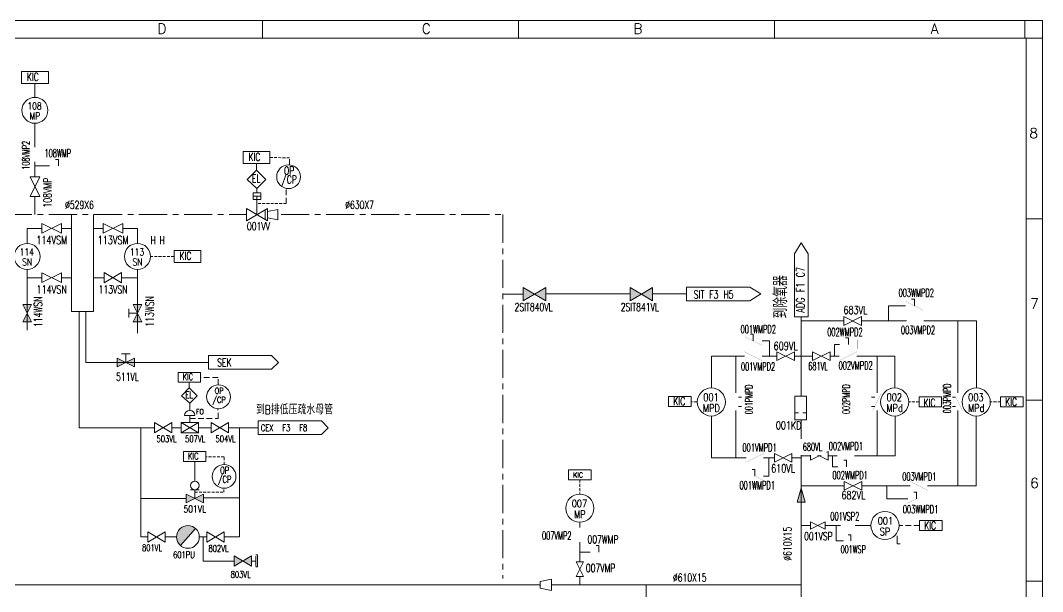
# Model space of a CAD drawing. Extents: x 1625 to 2548, y -928 to -269.
# Drawn here: x 2093.9 to 2547.6, y -522.4 to -268.9 of the extents above; entities that cross this region are included whole.
import ezdxf
from ezdxf.enums import TextEntityAlignment as Align

# ---------------------------------------------------------------- set-up
doc = ezdxf.new("R2010")
doc.units = 0
doc.header["$LTSCALE"] = 5
doc.header["$MEASUREMENT"] = 0
for name, pattern in [('CENTERX2', [4, 2.5, -0.5, 0.5, -0.5]), ('DASHED', [0.75, 0.5, -0.25]), ('DASHED2', [0.375, 0.25, -0.125]), ('HIDDEN', [7, 5, -2])]:
    doc.linetypes.add(name, pattern=pattern)
doc.layers.get('0').update_dxf_attribs({"linetype": 'CONTINUOUS'})
for name, color, linetype in [('1', 1, 'CONTINUOUS'), ('INSTRUMENT', 7, 'CONTINUOUS'), ('newlayer', 7, 'CONTINUOUS')]:
    doc.layers.add(name, color=color, linetype=linetype)
doc.layers.add('TEXT', color=7, linetype='CONTINUOUS', lineweight=13)
doc.styles.add('HZ', font='txt', dxfattribs={"width": 0.73, "bigfont": 'hztxt'})
doc.styles.add('ROMANS', font='romans', dxfattribs={"width": 0.8, "height": 3, "bigfont": 'hztxt'})
doc.styles.get("Standard").update_dxf_attribs({"font": 'txt', "bigfont": 'hztxt'})
doc.styles.add('设备编号文字', font='txt.shx', dxfattribs={"height": 1.6, "bigfont": 'hztxt.shx'})
doc.styles.add('阀门标注文字', font='txt.shx', dxfattribs={"width": 0.8, "height": 2, "bigfont": 'hztxt.shx'})

# ---------------------------------------------------------------- blocks, each defined once
blk = doc.blocks.new('传感器')
blk.add_circle((0, 3), 3)
at = {"style": '设备编号文字', "width": 0.8, "flags": 1}
blk.add_attdef('INVISIBLE', text='', height=1.6, dxfattribs=at).set_placement((-0.08, 6.35), align=Align.CENTER)
at = {"style": '设备编号文字', "width": 0.8}
for tag, p in [('VISIBLE', (-0.08, 3.2)), ('TYPE', (0, 0.9))]:
    blk.add_attdef(tag, text='', height=1.6, dxfattribs=at).set_placement(p, align=Align.CENTER)
blk = doc.blocks.new('隔离阀')
for p, q in [((5, -1.25), (0, 1.25)), ((0, -1.25), (5, 1.25)), ((0, 1.25), (0, -1.25)), ((5, 1.25), (5, -1.25))]:
    blk.add_line(p, q)
at = {"style": '阀门标注文字', "width": 0.8}
blk.add_attdef('VISIBLE', text='', height=2, dxfattribs=at).set_placement((2.5, -3), align=Align.MIDDLE)
at = {"style": '阀门标注文字', "width": 0.8, "flags": 1}
blk.add_attdef('INVISIBLE', text='', height=2, dxfattribs=at).set_placement((2.5, -5), align=Align.TOP_CENTER)
blk = doc.blocks.new('JP018')
blk.add_lwpolyline([(0, 3), (0, -3), (28, -3), (31, 0), (28, 3)], close=True)
blk = doc.blocks.new('电动隔离阀_关')
h = blk.add_hatch(color=256)
h.paths.add_polyline_path([(0, 1.25), (0, -1.25), (2.5, 0)])
h.paths.add_polyline_path([(5, 1.25), (2.5, 0), (5, -1.25)])
for p, q in [((0, -1.25), (5, 1.25)), ((5, -1.25), (0, 1.25)), ((0, 1.25), (0, -1.25)), ((1.25, 2.5), (3.75, 2.5)), ((2.5, 0), (2.5, 2.5)), ((5, 1.25), (5, -1.25))]:
    blk.add_line(p, q)
blk.add_circle((2.5, 3.75), 1.25)
at = {"flags": 2}
blk.add_attdef('M', text='', height=1.56, dxfattribs=at).set_placement((2.5, 3.75), align=Align.MIDDLE_CENTER)
at = {"style": '阀门标注文字', "width": 0.8}
blk.add_attdef('VISIBLE', text='', height=2, dxfattribs=at).set_placement((2.5, -3), align=Align.MIDDLE)
at = {"style": '阀门标注文字', "width": 0.8, "flags": 1}
blk.add_attdef('INVISIBLE', text='', height=2, dxfattribs=at).set_placement((2.5, -5), align=Align.TOP_CENTER)

msp = doc.modelspace()

# ---------------------------------------------------------------- hatches: boundary and pattern name
at = {"lineweight": 13}
h = msp.add_hatch(color=0, dxfattribs=at)
h.dxf.hatch_style = 1
h.paths.add_polyline_path([(1786.74, -495.02), (1786.74, -499.64), (1790.59, -497.33)])
h.paths.add_polyline_path([(1794.44, -495.02), (1790.59, -497.33), (1794.44, -499.64)])
h.paths.add_polyline_path([(1824.57, -495.02), (1824.57, -499.64), (1828.42, -497.33)])
h.paths.add_polyline_path([(1832.27, -495.02), (1828.42, -497.33), (1832.27, -499.64)])
h.paths.add_polyline_path([(2317, -393.45), (2317, -387.44), (2322, -390.44)])
h.paths.add_polyline_path([(2322, -390.44), (2327.01, -387.44), (2327.01, -393.45)])
h.paths.add_polyline_path([(2364.48, -387.44), (2369.48, -390.44), (2364.48, -393.45)])
h.paths.add_polyline_path([(2369.48, -390.44), (2374.49, -393.45), (2374.49, -387.44)])
h = msp.add_hatch(color=0, dxfattribs=at)
h.paths.add_polyline_path([(2098.81, -395.09), (2094.96, -395.09), (2096.89, -398.94)])
h.paths.add_polyline_path([(2096.89, -398.94), (2094.96, -402.79), (2098.81, -402.79)])
h = msp.add_hatch(color=0, dxfattribs=at)
h.paths.add_polyline_path([(2147.73, -395.09), (2143.88, -395.09), (2145.81, -398.94)])
h.paths.add_polyline_path([(2145.81, -398.94), (2143.88, -402.79), (2147.73, -402.79)])
h = msp.add_hatch(color=0, dxfattribs=at)
h.paths.add_polyline_path([(2147.79, -395.09), (2143.94, -395.09), (2145.86, -398.94)])
h.paths.add_polyline_path([(2145.86, -398.94), (2143.94, -402.79), (2147.79, -402.79)])
h = msp.add_hatch(color=0, dxfattribs=at)
h.paths.add_polyline_path([(2136.83, -418.8), (2136.83, -422.65), (2140.68, -420.72)])
h.paths.add_polyline_path([(2140.68, -420.72), (2144.53, -422.65), (2144.53, -418.8)])
h = msp.add_hatch(color=0, dxfattribs=at)
h.paths.add_polyline_path([(2440.48, -476.55), (2440.48, -482.79), (2442.2, -482.79)])
h.paths.add_polyline_path([(2440.48, -476.55), (2440.48, -476.55), (2438.71, -482.79), (2440.48, -482.79)])
msp.add_hatch(color=0, dxfattribs=at).paths.add_polyline_path([(2164.9, -501.97, -1), (2171.58, -494.46)])
h = msp.add_hatch(color=0, dxfattribs=at)
h.paths.add_polyline_path([(2188.77, -506.58), (2192.62, -508.89), (2188.77, -511.2)])
h.paths.add_polyline_path([(2192.62, -508.89), (2196.47, -506.58), (2196.47, -511.2)])

# ---------------------------------------------------------------- linework, layer by layer
at = {"color": 0, "lineweight": 13}
for p, q in [((2539.68, -276.82), (2539.68, -268.95)), ((2539.68, -276.82), (1632.93, -276.82)), ((2539.68, -276.82), (2547.56, -276.82)), ((2540.32, -920.75), (2540.32, -276.82)), ((2100.29, -303.08), (2100.29, -296.92)), ((2100.3, -325.26), (2100.3, -314.6)), ((2106.81, -333.55), (2100.28, -333.55)), ((2100.3, -338.42), (2100.3, -331.77)), ((2198.65, -335.41), (2198.65, -332.47)), ((2102.46, -338.42), (2098.13, -338.42)), ((2198.87, -345.52), (2198.87, -343.51)), ((2102.46, -347.08), (2098.13, -347.08)), ((2100.3, -347.08), (2100.3, -355.14)), ((2197.19, -347), (2200.55, -347)), ((2198.87, -347), (2198.87, -348.48)), ((2145.81, -379.45), (2145.81, -407.79)), ((2364.48, -387.44), (2369.48, -390.44)), ((2369.48, -390.44), (2374.49, -387.44)), ((2308.03, -390.41), (2317, -390.41)), ((2327.01, -390.33), (2334.71, -390.33)), ((2334.71, -390.33), (2364.48, -390.33)), ((2374.49, -390.33), (2389.59, -390.33)), ((2098.81, -395.09), (2094.96, -395.09)), ((2094.96, -402.79), (2098.81, -395.09)), ((2094.96, -395.09), (2098.81, -402.79)), ((2122.92, -398.08), (2122.92, -420.72)), ((2142.01, -397.02), (2142.01, -400.87)), ((2145.86, -398.94), (2142.01, -398.94)), ((2147.73, -395.09), (2143.88, -395.09)), ((2143.88, -402.79), (2147.73, -395.09)), ((2143.94, -395.09), (2147.79, -402.79)), ((2143.94, -402.79), (2147.79, -395.09)), ((2147.79, -395.09), (2143.94, -395.09)), ((2098.81, -402.79), (2094.96, -402.79)), ((2147.79, -402.79), (2143.94, -402.79)), ((2440.46, -435.76), (2440.46, -400.57)), ((2494.93, -402.32), (2518.28, -402.32)), ((2510.01, -434.28), (2510.01, -402.32)), ((2518.28, -402.32), (2518.28, -432.05)), ((2440.46, -421.93), (2440.46, -411.92)), ((2138.75, -416.87), (2142.6, -416.87)), ((2140.68, -420.72), (2140.68, -416.87)), ((2122.92, -420.72), (2177.32, -420.72)), ((2136.83, -422.65), (2144.53, -418.8)), ((2144.53, -422.65), (2136.83, -418.8)), ((2136.83, -418.8), (2136.83, -422.65)), ((2144.53, -418.8), (2144.53, -422.65)), ((2411.49, -434.28), (2411.49, -417.98)), ((2423.05, -417.98), (2429.61, -417.98)), ((2465.14, -417.98), (2481.92, -417.98)), ((2474.1, -434.28), (2474.1, -417.98)), ((2413.89, -436.11), (2412.53, -436.11)), ((2471.7, -436.11), (2473.06, -436.11)), ((2507.61, -436.11), (2508.97, -436.11)), ((2411.49, -442.09), (2411.49, -463.09)), ((2413.89, -440.26), (2412.53, -440.26)), ((2471.7, -440.26), (2473.06, -440.26)), ((2474.1, -442.09), (2474.1, -462.23)), ((2507.61, -440.26), (2508.97, -440.26)), ((2510.01, -442.09), (2510.01, -475.51)), ((2153.38, -449.74), (2120, -449.74)), ((2147.32, -498.21), (2147.32, -449.74)), ((2452.34, -462.23), (2456.35, -462.23)), ((2464.16, -462.23), (2482.08, -462.23)), ((2171.25, -473.43), (2171.25, -464.75)), ((2423.74, -463.09), (2428.53, -463.09)), ((2488.73, -475.51), (2467.3, -475.51)), ((2440.48, -476.54), (2438.71, -482.79)), ((2442.2, -482.79), (2440.48, -476.55)), ((2438.71, -482.79), (2442.2, -482.79)), ((2171.58, -494.46), (2164.9, -501.97)), ((2342.17, -493.97), (2342.17, -491.68)), ((2444.62, -494.75), (2451.13, -491.5)), ((2451.13, -494.75), (2444.62, -491.5)), ((2444.62, -491.5), (2444.62, -494.75)), ((2451.13, -491.5), (2451.13, -494.75)), ((2464.42, -493.12), (2471.38, -493.12)), ((2150.46, -498.21), (2147.32, -498.21)), ((2158.16, -498.21), (2163.22, -498.21)), ((2173.27, -498.21), (2176.57, -498.21)), ((2174.92, -498.21), (2174.92, -508.9)), ((2184.27, -498.21), (2191.1, -498.21)), ((2342.17, -509.25), (2342.17, -500.47)), ((2342.17, -504.94), (2346.71, -504.94)), ((2174.92, -508.9), (2188.77, -508.89)), ((2196.47, -508.89), (2198.42, -508.89)), ((2342.17, -515.75), (2342.17, -519.43)), ((1968.28, -519.43), (2324.55, -519.43)), ((2329.55, -519.43), (2440.46, -519.43)), ((2371.67, -582.9), (2371.67, -519.43)), ((2440.46, -519.43), (2440.46, -530.21))]:
    msp.add_line(p, q, dxfattribs=at)
at = {"color": 1, "lineweight": 13}
for p, q in [((2110.71, -330.6), (2109.48, -330.6)), ((2110.71, -333.55), (2110.71, -330.6)), ((2490.66, -392.7), (2489.43, -392.7)), ((2490.66, -395.66), (2490.66, -392.7)), ((2419.17, -408.22), (2417.94, -408.22)), ((2419.17, -411.18), (2419.17, -408.22)), ((2461.36, -409.81), (2460.14, -409.81)), ((2461.36, -412.77), (2461.36, -409.81)), ((2460.6, -464.11), (2459.37, -464.11)), ((2460.6, -467.07), (2460.6, -464.11)), ((2419.84, -468.26), (2418.61, -468.26)), ((2419.84, -471.21), (2419.84, -468.26)), ((2491.66, -478.3), (2490.43, -478.3)), ((2491.66, -481.26), (2491.66, -478.3)), ((2462.4, -497.32), (2461.28, -497.32)), ((2462.4, -499.94), (2462.4, -497.32)), ((2350.62, -501.98), (2349.39, -501.98)), ((2350.62, -504.94), (2350.62, -501.98))]:
    msp.add_line(p, q, dxfattribs=at)
at = {"color": 0, "linetype": 'DASHED2', "lineweight": 13}
for p, q in [((2204.63, -329.81), (2213.25, -329.89)), ((2211.86, -350.19), (2198.87, -350.19)), ((2162.07, -373.67), (2151.58, -373.67)), ((2393.99, -438.22), (2391.71, -438.22)), ((2492.72, -438.29), (2488.16, -438.29)), ((2528.93, -438.29), (2524.37, -438.29)), ((2184.28, -462.61), (2176.23, -462.61)), ((2184.28, -466.04), (2184.28, -462.61)), ((2342.17, -472.81), (2342.17, -479.18)), ((2171.27, -478.38), (2184.12, -478.38)), ((2184.12, -478.38), (2184.12, -476.58))]:
    msp.add_line(p, q, dxfattribs=at)
at = {"color": 0, "linetype": 'DASHED', "lineweight": 13}
for p, q in [((2213.25, -333.05), (2213.25, -329.89)), ((2211.86, -350.19), (2211.86, -343.48)), ((2181.6, -427.39), (2173.82, -427.36)), ((2181.6, -430.73), (2181.6, -427.39)), ((2181.6, -445.62), (2181.56, -441.26)), ((2169.02, -445.62), (2181.6, -445.62)), ((2492.98, -493.12), (2483.87, -493.12))]:
    msp.add_line(p, q, dxfattribs=at)
at = {"lineweight": 13}
for p, q in [((2486.75, -395.66), (2479.16, -395.66)), ((2479.16, -395.66), (2479.16, -402.32)), ((2426.33, -411.18), (2423.07, -411.18)), ((2426.33, -417.98), (2426.33, -411.18)), ((2455.28, -417.98), (2455.28, -412.77)), ((2455.28, -412.77), (2457.46, -412.77)), ((2454.35, -467.07), (2454.35, -462.23)), ((2426.06, -471.21), (2426.06, -463.09)), ((2456.7, -467.07), (2454.35, -467.07)), ((2423.75, -471.21), (2426.06, -471.21)), ((2478.42, -481.26), (2478.42, -475.51)), ((2487.75, -481.26), (2478.42, -481.26)), ((2455.89, -499.94), (2455.89, -493.12)), ((2459.15, -499.94), (2455.89, -499.94))]:
    msp.add_line(p, q, dxfattribs=at)
at = {"color": 0, "lineweight": 13}
for points in [[(2201.29, -276.82), (2201.29, -268.95)], [(2314.92, -276.82), (2314.92, -268.95)], [(2428.54, -276.82), (2428.54, -268.95)], [(2539.68, -276.82), (1633.17, -276.82)], [(2540.32, -920.75), (2540.32, -277.5)], [(2547.56, -357.01), (2540.32, -357.01)], [(2547.56, -437.45), (2540.32, -437.45)], [(2547.56, -517.89), (2540.32, -517.89)]]:
    msp.add_lwpolyline(points, dxfattribs=at)
for points in [[(2094.31, -296.92), (2106.27, -296.92), (2106.27, -291.61), (2094.31, -291.61)], [(2192.68, -332.47), (2204.63, -332.47), (2204.63, -327.16), (2192.68, -327.16)], [(2197.19, -348.48), (2200.55, -348.48), (2200.55, -345.52), (2197.19, -345.52)], [(2162.07, -376.33), (2174.02, -376.33), (2174.02, -371.02), (2162.07, -371.02)], [(2381.56, -440.23), (2391.52, -440.23), (2391.52, -435.81), (2381.56, -435.81)], [(2492.72, -440.5), (2502.67, -440.5), (2502.67, -436.08), (2492.72, -436.08)], [(2528.93, -440.5), (2538.88, -440.5), (2538.88, -436.08), (2528.93, -436.08)], [(2166.28, -464.75), (2176.23, -464.75), (2176.23, -460.33), (2166.28, -460.33)], [(2337.19, -472.81), (2347.15, -472.81), (2347.15, -468.38), (2337.19, -468.38)], [(2492.98, -495.33), (2502.93, -495.33), (2502.93, -490.91), (2492.98, -490.91)]]:
    msp.add_lwpolyline(points, close=True, dxfattribs=at)
at = {"color": 0, "lineweight": 13, "const_width": 0.01}
for points in [[(2098.58, -325.26), (2101.84, -325.26), (2098.58, -331.77), (2101.84, -331.77), (2098.58, -325.26)], [(2494.93, -400.37), (2487.12, -404.27), (2487.12, -400.37), (2494.93, -404.27), (2494.93, -400.37)], [(2423.05, -416.03), (2415.24, -419.93), (2415.24, -416.03), (2423.05, -419.93), (2423.05, -416.03)], [(2465.14, -416.03), (2457.33, -419.93), (2457.33, -416.03), (2465.14, -419.93), (2465.14, -416.03)], [(2413.44, -434.28), (2409.54, -442.09), (2413.44, -442.09), (2409.54, -434.28), (2413.44, -434.28)], [(2476.05, -434.28), (2472.15, -442.09), (2476.05, -442.09), (2472.15, -434.28), (2476.05, -434.28)], [(2511.96, -434.28), (2508.06, -442.09), (2511.96, -442.09), (2508.06, -434.28), (2511.96, -434.28)], [(2423.74, -461.14), (2415.93, -465.04), (2415.93, -461.14), (2423.74, -465.04), (2423.74, -461.14)], [(2464.16, -460.28), (2456.35, -464.19), (2456.35, -460.28), (2464.16, -464.19), (2464.16, -460.28)], [(2496.54, -473.56), (2488.73, -477.46), (2488.73, -473.56), (2496.54, -477.46), (2496.54, -473.56)], [(2340.54, -493.97), (2343.8, -493.97), (2340.54, -500.47), (2343.8, -500.47), (2340.54, -493.97)], [(2464.42, -491.5), (2457.92, -494.75), (2457.92, -491.5), (2464.42, -494.75), (2464.42, -491.5)]]:
    msp.add_lwpolyline(points, dxfattribs=at)
at = {"color": 1, "lineweight": 13, "const_width": 0.01}
for points in [[(2114.61, -331.6), (2106.81, -335.5), (2106.81, -331.6), (2114.61, -335.5), (2114.61, -331.6)], [(2494.56, -393.71), (2486.75, -397.61), (2486.75, -393.71), (2494.56, -397.61), (2494.56, -393.71)], [(2423.07, -409.23), (2415.27, -413.13), (2415.27, -409.23), (2423.07, -413.13), (2423.07, -409.23)], [(2465.27, -410.82), (2457.46, -414.72), (2457.46, -410.82), (2465.27, -414.72), (2465.27, -410.82)], [(2464.51, -465.11), (2456.7, -469.02), (2456.7, -465.11), (2464.51, -469.02), (2464.51, -465.11)], [(2423.75, -469.26), (2415.94, -473.17), (2415.94, -469.26), (2423.75, -473.17), (2423.75, -469.26)], [(2495.56, -479.3), (2487.75, -483.21), (2487.75, -479.3), (2495.56, -483.21), (2495.56, -479.3)], [(2465.66, -498.31), (2465.66, -501.57), (2459.15, -498.31), (2459.15, -501.57), (2465.66, -498.31)], [(2354.52, -502.98), (2346.71, -506.89), (2346.71, -502.98), (2354.52, -506.89), (2354.52, -502.98)]]:
    msp.add_lwpolyline(points, dxfattribs=at)
at = {"color": 0, "lineweight": 13}
msp.add_circle((2168.24, -498.21), 5.02, dxfattribs=at)
at = {"layer": '1', "color": 0, "lineweight": 13}
msp.add_line((2547.56, -268.95), (1625.29, -268.95), dxfattribs=at)
msp.add_lwpolyline([(2547.56, -927.95), (2547.56, -268.95)], dxfattribs=at)
at = {"layer": 'INSTRUMENT', "color": 0, "lineweight": 13}
for points in [[(2187.08, -435.99, 1), (2176.53, -435.99, 1)], [(2189.55, -471.32, 1), (2179.01, -471.32, 1)]]:
    msp.add_lwpolyline(points, format="xyb", close=True, dxfattribs=at)
at = {"layer": 'newlayer', "color": 0, "linetype": 'ByBlock', "lineweight": 13}
for p, q in [((2198.42, -506.17), (2199.03, -506.17)), ((2198.42, -506.66), (2198.42, -511.11)), ((2199.03, -506.17), (2199.03, -511.46)), ((2199.03, -511.46), (2198.38, -511.46))]:
    msp.add_line(p, q, dxfattribs=at)
at = {"layer": 'TEXT', "color": 0, "lineweight": 13}
for p, q in [((2098.13, -347.08), (2102.46, -338.42)), ((2098.13, -338.42), (2102.46, -347.08)), ((2198.87, -348.48), (2198.87, -355.14)), ((2202.57, -352.92), (2202.57, -357.36)), ((2116.48, -398.08), (2116.48, -355.14)), ((2126.27, -355.14), (2126.27, -398.08)), ((2096.89, -361.23), (2103.43, -361.23)), ((2096.89, -367.93), (2096.89, -361.23)), ((2112.09, -361.23), (2116.48, -361.23)), ((2130.66, -361.23), (2126.27, -361.23)), ((2145.86, -361.23), (2139.32, -361.23)), ((2145.86, -367.93), (2145.86, -361.23)), ((2096.89, -379.46), (2096.89, -406.39)), ((2096.89, -383.15), (2103.43, -383.15)), ((2112.09, -383.15), (2116.48, -383.15)), ((2131.02, -383.15), (2126.27, -383.15)), ((2145.81, -383.15), (2138.72, -383.15)), ((2126.27, -398.08), (2116.48, -398.08)), ((2120, -398.08), (2120, -449.74)), ((2440.46, -402.33), (2459.4, -402.33)), ((2463.28, -402.32), (2463.32, -402.32)), ((2467.21, -402.32), (2487.12, -402.32)), ((2467.21, -402.32), (2476.99, -402.32)), ((2400.55, -417.98), (2415.24, -417.98)), ((2400.55, -417.98), (2400.55, -432.05)), ((2437.42, -417.98), (2440.46, -417.98)), ((2445.42, -417.98), (2440.46, -417.98)), ((2457.33, -417.98), (2453.23, -417.98)), ((2481.92, -417.98), (2481.92, -432.05)), ((2168.84, -432.02), (2168.84, -429.57)), ((2400.55, -429.58), (2400.55, -432.05)), ((2481.92, -429.58), (2481.92, -432.05)), ((2518.28, -429.74), (2518.28, -432.2)), ((2169.02, -438.81), (2169.02, -442.04)), ((2437.55, -435.76), (2437.55, -446.16)), ((2442.74, -435.76), (2437.55, -435.76)), ((2442.74, -446.16), (2442.74, -435.76)), ((2166.71, -444.35), (2171.33, -444.35)), ((2169.02, -444.35), (2169.02, -447.43)), ((2400.55, -444.54), (2400.55, -463.09)), ((2439.17, -443.17), (2437.55, -443.17)), ((2442.74, -443.17), (2441.12, -443.17)), ((2482.08, -444.54), (2482.08, -462.23)), ((2518.13, -444.54), (2518.13, -475.51)), ((2518.13, -444.54), (2518.13, -449.38)), ((2172.87, -447.43), (2165.17, -447.43)), ((2437.55, -446.16), (2442.74, -446.16)), ((2440.46, -519.43), (2440.46, -446.16)), ((2172.87, -452.05), (2165.17, -452.05)), ((2444.53, -462.27), (2440.46, -462.27)), ((2400.55, -463.09), (2415.93, -463.09)), ((2436.33, -463.09), (2440.46, -463.09)), ((2184.12, -468.92), (2184.12, -469.88)), ((2459.5, -475.51), (2440.46, -475.51)), ((2518.13, -475.51), (2496.54, -475.51)), ((2175.12, -480.8), (2191.1, -480.8)), ((2147.32, -481.13), (2167.42, -481.13)), ((2444.62, -493.12), (2440.46, -493.12)), ((2457.92, -493.12), (2451.13, -493.12))]:
    msp.add_line(p, q, dxfattribs=at)
at = {"layer": 'TEXT', "color": 0, "linetype": 'HIDDEN', "lineweight": 13}
msp.add_line((2161.08, -449.74), (2165.17, -449.74), dxfattribs=at)
at = {"layer": 'TEXT', "color": 0, "lineweight": 13}
for points in [[(2202.81, -339.57), (2198.87, -343.51), (2194.5, -339.57), (2198.65, -335.41)], [(2194.25, -357.91), (2194.25, -352.37), (2203.49, -357.91), (2203.49, -352.37)], [(2208.11, -357.45), (2208.11, -352.83), (2203.49, -353.75), (2203.49, -356.52)], [(2138.72, -380.84), (2138.72, -385.46), (2131.02, -380.84), (2131.02, -385.46)], [(2317, -393.45), (2317, -387.44), (2327.01, -393.45), (2327.01, -387.44)], [(2163.86, -429.57), (2173.82, -429.57), (2173.82, -425.14), (2163.86, -425.14)], [(2172.3, -435.53), (2169.02, -438.81), (2165.37, -435.53), (2168.84, -432.06)], [(2161.08, -447.43), (2161.08, -452.05), (2153.38, -447.43), (2153.38, -452.05)], [(2172.87, -447.43), (2172.87, -452.05), (2165.17, -447.43), (2165.17, -452.05)], [(2186.23, -447.43), (2186.23, -452.05), (2178.53, -447.43), (2178.53, -452.05)], [(2158.16, -495.9), (2158.16, -500.52), (2150.46, -495.9), (2150.46, -500.52)], [(2184.27, -495.9), (2184.27, -500.52), (2176.57, -495.9), (2176.57, -500.52)], [(2196.47, -506.58), (2196.47, -511.2), (2188.77, -506.58), (2188.77, -511.2)], [(2329.55, -521.93), (2329.55, -516.93), (2324.55, -517.93), (2324.55, -520.93)]]:
    msp.add_lwpolyline(points, close=True, dxfattribs=at)
msp.add_lwpolyline([(2218.17, -338.31, 1), (2207.63, -338.31, 1)], format="xyb", close=True, dxfattribs=at)
at = {"layer": 'TEXT', "color": 0, "linetype": 'CENTERX2', "lineweight": 13}
for points in [[(2046.49, -355.14), (2194.25, -355.14)], [(2209.54, -355.14), (2308.03, -355.14), (2308.03, -516.63)]]:
    msp.add_lwpolyline(points, dxfattribs=at)
at = {"layer": 'TEXT', "color": 0, "lineweight": 13}
for points in [[(2440.46, -367.66), (2437.45, -372.51), (2437.45, -400.57), (2443.47, -400.57), (2443.47, -372.51), (2440.46, -367.66)], [(2369.48, -390.44), (2364.48, -393.45), (2364.48, -387.44)], [(2369.48, -390.44), (2374.49, -393.45), (2374.49, -387.44)], [(2422.47, -390.33), (2417.63, -387.32), (2389.59, -387.32), (2389.59, -393.33), (2417.63, -393.33), (2422.47, -390.33)], [(2191.1, -498.21), (2191.1, -449.74)]]:
    msp.add_lwpolyline(points, dxfattribs=at)
at = {"layer": 'TEXT', "color": 0, "linetype": 'HIDDEN', "lineweight": 13}
for points in [[(2172.87, -449.74), (2178.53, -449.74)], [(2186.23, -449.74), (2199.41, -449.74)]]:
    msp.add_lwpolyline(points, dxfattribs=at)
at = {"layer": 'TEXT', "color": 0, "lineweight": 13}
msp.add_arc((2169.02, -444.35), 2.31, 0, 180, dxfattribs=at)

# ---------------------------------------------------------------- block references
for p, xscale, yscale, zscale, values in [((2100.3, -314.61), 1.921919999992009, 1.921919999998252, 1.92192, {'VISIBLE': '108', 'TYPE': 'MP'}), ((2096.84, -379.46), 1.921919999992009, 1.921919999998252, 1.92192, {'VISIBLE': '114', 'TYPE': 'SN'}), ((2145.81, -379.46), 1.921919999992009, 1.921919999998252, 1.92192, {'VISIBLE': '113', 'TYPE': 'SN'}), ((2400.55, -444.54), 2.082079999991344, 2.082079999998107, 2.08208, {'VISIBLE': '001', 'TYPE': 'MPD'}), ((2481.92, -444.54), 2.082079999991344, 2.082079999998107, 2.08208, {'VISIBLE': '002', 'TYPE': 'MPd'}), ((2518.13, -444.54), 2.082079999991344, 2.082079999998107, 2.08208, {'VISIBLE': '003', 'TYPE': 'MPd'}), ((2342.17, -491.68), 2.082079999991344, 2.082079999998107, 2.08208, {'VISIBLE': '007', 'TYPE': 'MP'})]:
    msp.add_blockref('传感器', p, dxfattribs=dict(at, xscale=xscale, yscale=yscale, zscale=zscale)).add_auto_attribs(values)
ref = msp.add_blockref('隔离阀', (2112.09, -361.23), dxfattribs=dict(at, xscale=-1.732500000001801, yscale=1.732500000001801, zscale=1.7325))
ref.add_attrib('VISIBLE', '114VSM', dxfattribs={"layer": '0', "height": 3.6, "style": 'HZ', "width": 0.73}).set_placement((2107.76, -366.42), align=Align.MIDDLE)
ref = msp.add_blockref('隔离阀', (2130.66, -361.23), dxfattribs=dict(at, xscale=1.732500000001801, yscale=1.732500000001801, zscale=1.7325))
ref.add_attrib('VISIBLE', '113VSM', dxfattribs={"layer": '0', "height": 3.6, "style": 'HZ', "width": 0.73}).set_placement((2134.99, -366.42), align=Align.MIDDLE)
ref = msp.add_blockref('隔离阀', (2112.09, -383.15), dxfattribs=dict(at, xscale=-1.732500000001801, yscale=1.732500000001801, zscale=1.7325))
ref.add_attrib('VISIBLE', '114VSN', dxfattribs={"layer": '0', "height": 3.6, "style": 'HZ', "width": 0.73}).set_placement((2107.76, -388.34), align=Align.MIDDLE)
for name, p, xscale, yscale, zscale in [('隔离阀', (2459.4, -402.33), 1.561559999993508, 1.561560000000271, 1.56156), ('隔离阀', (2445.42, -417.99), 1.561559999993508, 1.561560000000271, 1.56156), ('JP018', (2177.32, -420.72), 1.001000000016647, 1.001000000001041, 1.001), ('JP018', (2199.41, -449.74), 1.001000000016647, 1.001000000001041, 1.001), ('隔离阀', (2444.53, -462.23), 1.561559999993508, 1.561560000000271, 1.56156), ('隔离阀', (2459.5, -475.51), 1.561559999993508, 1.561560000000271, 1.56156)]:
    msp.add_blockref(name, p, dxfattribs=dict(at, xscale=xscale, yscale=yscale, zscale=zscale))
ref = msp.add_blockref('隔离阀', (2429.61, -417.98), dxfattribs=dict(at, xscale=1.561559999993508, yscale=1.561560000000271, zscale=1.56156))
ref.add_attrib('VISIBLE', '609VL', dxfattribs={"layer": '0', "height": 3.6, "style": 'HZ', "width": 0.73}).set_placement((2433.52, -413.43), align=Align.MIDDLE)
ref = msp.add_blockref('隔离阀', (2428.53, -463.09), dxfattribs=dict(at, xscale=1.561559999993508, yscale=1.561560000000271, zscale=1.56156))
ref.add_attrib('VISIBLE', '610VL', dxfattribs={"layer": '0', "height": 3.6, "style": 'HZ', "width": 0.73}).set_placement((2432.43, -467.77), align=Align.MIDDLE)
ref = msp.add_blockref('电动隔离阀_关', (2167.42, -481.13), dxfattribs=dict(at, xscale=1.539999999993597, yscale=1.540000000001601, zscale=1.54))
ref.add_attrib('VISIBLE', '501VL', dxfattribs={"layer": '0', "height": 3.08, "style": '阀门标注文字', "width": 0.8}).set_placement((2171.27, -485.75), align=Align.MIDDLE)
ref = msp.add_blockref('传感器', (2477.62, -499.37), dxfattribs=dict(at, xscale=-2.082079999991344, yscale=2.082079999998107, zscale=2.08208))
ref.add_attrib('VISIBLE', '001', dxfattribs={"layer": '0', "height": 3.331, "style": '设备编号文字', "width": 0.8}).set_placement((2477.79, -492.71), align=Align.CENTER)
ref.add_attrib('TYPE', 'SP', dxfattribs={"layer": '0', "height": 3.331, "style": '设备编号文字', "width": 0.8}).set_placement((2477.62, -497.49), align=Align.CENTER)
at = {"layer": 'TEXT', "color": 0, "lineweight": 13, "xscale": 1.301300000001353, "yscale": 1.301300000001353, "zscale": 1.3013, "rotation": 90}
msp.add_blockref('隔离阀', (2342.17, -515.75), dxfattribs=at)

# ---------------------------------------------------------------- texts
at = {"color": 0, "lineweight": 13}
for s, p in [('      D', (2128.52, -274.86)), ('      C', (2245.84, -274.86)), ('B', (2365.92, -274.86)), ('      A', (2471.76, -274.86)), ('8', (2541.7, -321.19)), ('7', (2542.03, -396.88)), ('6', (2542.03, -476.5))]:
    msp.add_text(s, height=4.5, dxfattribs=at).set_placement(p)
at = {"color": 0, "lineweight": 13, "style": '设备编号文字', "width": 0.73}
for s, p in [('801VL', (2147.86, -504.5)), ('802VL', (2177.34, -504.78)), ('601PU', (2161.64, -507.63)), ('803VL', (2187.2, -516.32))]:
    msp.add_text(s, height=2.998, dxfattribs=at).set_placement(p)
at = {"layer": 'INSTRUMENT', "color": 0, "lineweight": 13, "width": 0.7}
for tag, p in [('/CP', (2182.06, -437.52)), ('OP', (2182.06, -433.3))]:
    msp.add_attdef(tag, text='', height=2.64, dxfattribs=at).set_placement(p, align=Align.MIDDLE)
at = {"layer": 'TEXT', "color": 0, "lineweight": 13}
for s, height, style, width, p in [('KIC', 3.553, 'HZ', 0.7, (2096.7, -295.79)), ('KIC', 3.553, 'HZ', 0.7, (2195.06, -331.33)), ('EL', 3.553, 'HZ', 0.7, (2196.58, -340.89)), ('%%C529X6', 3.553, 'HZ', 0.7, (2113.68, -352.58)), ('%%C630X7', 3.553, 'HZ', 0.7, (2238.03, -352.58)), (' 001VV', 3.553, 'HZ', 0.7, (2192.19, -362.07)), ('H', 3.55, 'HZ', 0.7, (2151.57, -368.3)), ('H', 3.55, 'HZ', 0.7, (2155.6, -368.3)), ('KIC', 3.553, 'HZ', 0.7, (2164.45, -375.19)), ('SIT F3 H5', 3.553, 'HZ', 0.7, (2392.72, -392.36)), ('2SIT840VL', 3.553, 'HZ', 0.7, (2313.18, -397.95)), ('2SIT841VL', 3.553, 'HZ', 0.7, (2360.33, -397.95)), ('SEK ', 3.553, 'HZ', 0.7, (2181.21, -422.56)), ('KIC', 3.003, 'HZ', 0.73, (2165.84, -428.62)), ('EL', 3.003, 'HZ', 0.73, (2167.11, -436.63)), ('到B排低压疏水母管', 4, 'HZ', 0.73, (2198.43, -443.74)), ('KIC', 3.553, 'HZ', 0.7, (2383.66, -439.74)), ('KIC', 3.553, 'HZ', 0.7, (2494.7, -440.4)), ('KIC', 3.553, 'HZ', 0.7, (2530.91, -440.02)), ('FO', 2.31, 'ROMANS', 0.8, (2171.78, -443.76)), ('CEX  F3  F8 ', 3.003, 'HZ', 0.73, (2200.57, -451.25)), (' 503VL', 3.003, 'HZ', 0.73, (2152.34, -456.16)), (' 507VL', 3.003, 'HZ', 0.73, (2165.03, -456.16)), (' 504VL', 3.003, 'HZ', 0.73, (2178.54, -456.16)), ('KIC', 3.003, 'HZ', 0.73, (2168.26, -463.81)), ('KIC', 2.31, 'ROMANS', 0.9, (2339.17, -471.86)), ('001VSP2', 3.6, 'HZ', 0.6, (2453.36, -490.84)), ('KIC', 3.553, 'HZ', 0.7, (2494.96, -494.92)), ('007VMP2', 3.553, 'HZ', 0.6, (2325.4, -499.38)), ('001VSP ', 3.553, 'HZ', 0.7, (2441.72, -499.66)), ('007VMP', 3.553, 'HZ', 0.7, (2344.84, -513.76)), ('%%C610X15', 3.553, 'HZ', 0.7, (2383.48, -518.02))]:
    msp.add_text(s, height=height, dxfattribs=dict(at, style=style, width=width)).set_placement(p)
for s, height, style, width, p in [('108VMP2', 3.3, 'HZ', 0.6, (2097.93, -335.23)), ('108VMP', 3.604, 'HZ', 0.7, (2107.66, -352.05)), ('到除氧器', 5.991, 'ROMANS', 0.8, (2434.22, -401.23)), ('114WSN', 3.6, 'HZ', 0.7, (2103.49, -405.09)), ('113WSN', 3.6, 'HZ', 0.7, (2153.04, -404.89)), ('001PMPD', 3.3, 'HZ', 0.6, (2418.84, -443.75)), ('002PMPD', 3.3, 'HZ', 0.6, (2461.99, -443.62)), ('003PMPD', 3.3, 'HZ', 0.6, (2506.81, -443.3)), ('%%C610X15', 3.6, 'HZ', 0.7, (2436.11, -508.79))]:
    msp.add_text(s, height=height, rotation=90, dxfattribs=dict(at, style=style, width=width)).set_placement(p)
at = {"layer": 'TEXT', "color": 1, "lineweight": 13, "style": 'HZ'}
for s, height, width, p in [('108WMP', 3.553, 0.6, (2104.6, -329.63)), ('003WMPD2', 3.6, 0.6, (2483.62, -391.63)), ('001WMPD2', 3.6, 0.6, (2413.51, -407.81)), ('002WMPD2', 3.6, 0.6, (2451.97, -409.05)), ('003VMPD2', 3.6, 0.6, (2484.71, -408.14)), ('001VMPD2', 3.6, 0.6, (2413.68, -424.36)), ('002VMPD2', 3.6, 0.6, (2457, -423.87)), ('001VMPD1', 3.6, 0.6, (2414.34, -460.34)), ('002WMPD1', 3.6, 0.6, (2454.28, -472.58)), ('003VMPD1', 3.6, 0.6, (2485.27, -473.2)), ('001WMPD1', 3.6, 0.6, (2413.04, -477.09)), ('003WMPD1', 3.6, 0.6, (2485.53, -487.71)), ('007WMP', 3.553, 0.7, (2345.57, -501.04)), ('001WSP', 3.3, 0.6, (2457.92, -505.34))]:
    msp.add_text(s, height=height, dxfattribs=dict(at, width=width)).set_placement(p)
at = {"layer": 'TEXT', "color": 0, "lineweight": 13, "insert": (2438.27, -398.7), "char_height": 3.6, "attachment_point": 1, "rotation": 90, "style": 'HZ'}
msp.add_mtext('ADG F1 C7', dxfattribs=at)
at = {"layer": 'TEXT', "color": 0, "lineweight": 13, "attachment_point": 1, "style": 'HZ'}
for s, insert, char_height in [('683VL', (2459.2, -395.7), 3.553), ('{\\W0.6;681VL}', (2443.56, -420.59), 3.5525), ('001KD', (2429.2, -446.9), 3.553), ('682VL', (2458.31, -477.86), 3.553), ('L', (2482.53, -497.69), 3.55)]:
    msp.add_mtext(s, dxfattribs=dict(at, insert=insert, char_height=char_height))
at = {"layer": 'TEXT', "color": 0, "lineweight": 13, "style": 'HZ'}
for tag, height, width, p in [('OP', 3.55, 0.7, (2213.16, -335.62)), ('/CP', 3.55, 0.7, (2213.16, -339.83)), ('113VSN', 3.55, 0.7, (2134.99, -388.34)), ('511VL', 3.55, 0.7, (2141.4, -427.13)), ('OP', 3, 0.73, (2184.54, -468.62)), ('/CP', 3, 0.73, (2184.54, -472.84))]:
    msp.add_attdef(tag, text='', height=height, dxfattribs=dict(at, width=width)).set_placement(p, align=Align.MIDDLE)

# ---------------------------------------------------------------- next in the draw order: texts
at = {"layer": 'TEXT', "color": 0, "lineweight": 13, "insert": (2441.11, -456.46), "char_height": 3.5525, "attachment_point": 1, "style": 'HZ', "bg_fill": 2}
msp.add_mtext('{\\W0.6;680VL}', dxfattribs=at)

# ---------------------------------------------------------------- next in the draw order: texts
at = {"layer": 'TEXT', "color": 1, "lineweight": 13, "style": 'HZ', "width": 0.6}
msp.add_text('002VMPD1', height=3.6, dxfattribs=at).set_placement((2452.65, -459.69))

doc.saveas('drawing.dxf')
